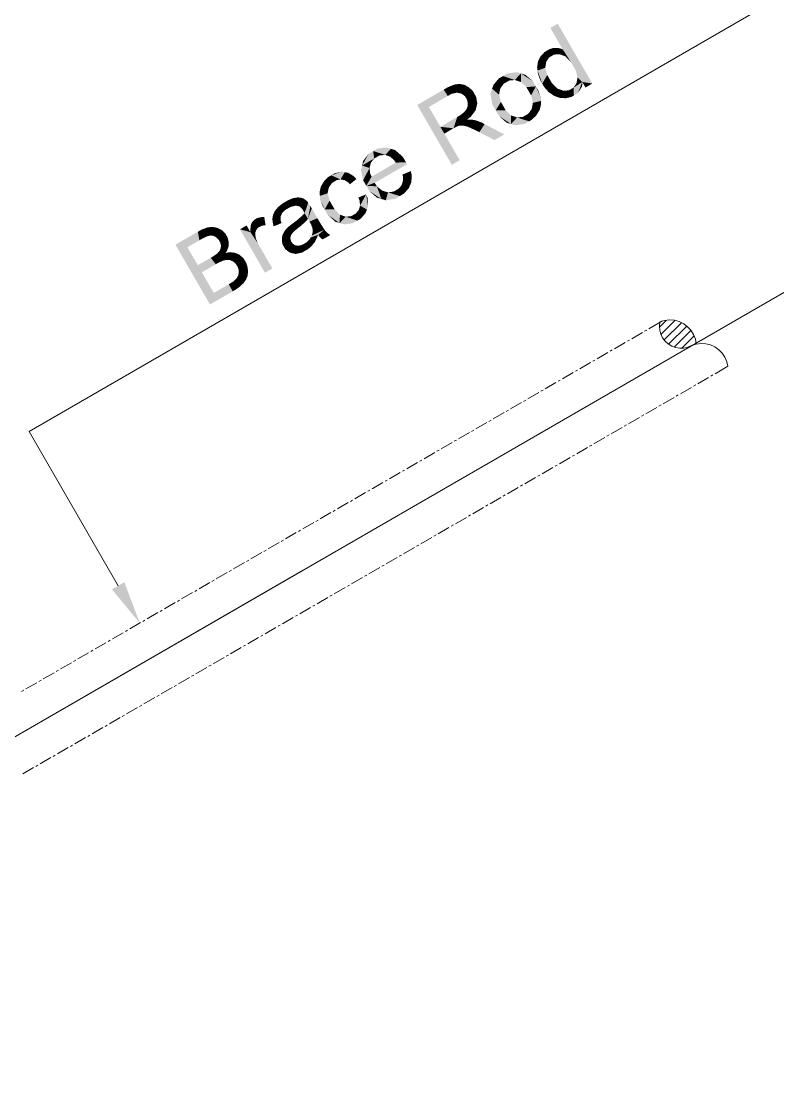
# Model space of a CAD drawing. Header units: millimetres. Extents: x 2 to 579, y 1 to 405.
# Drawn here: x 226.08 to 235.54, y 106.93 to 120.13 of the extents above; entities that cross this region are included whole.
import ezdxf

# ---------------------------------------------------------------- set-up
doc = ezdxf.new("R2010")
doc.units = ezdxf.units.MM
doc.linetypes.add('XKITLINE00', pattern=[0])
doc.layers.add('LinkedObject', color=7, linetype='Continuous', lineweight=0)

# ---------------------------------------------------------------- blocks, each defined once
blk = doc.blocks.new('*A4')
at = {"layer": 'LinkedObject'}
for color, points in [(7, [(232.786, 120.095), (232.849, 119.773), (232.694, 120.042)]), (7, [(232.786, 120.095), (232.95, 119.617), (232.849, 119.773)]), (7, [(232.95, 119.617), (232.786, 120.095), (233.218, 119.347)]), (7, [(232.623, 119.742), (232.679, 119.673), (232.573, 119.69)]), (7, [(232.657, 119.762), (232.679, 119.673), (232.623, 119.742)]), (7, [(232.681, 119.776), (232.741, 119.709), (232.657, 119.762)]), (7, [(232.657, 119.762), (232.741, 119.709), (232.71, 119.691)]), (7, [(232.679, 119.673), (232.657, 119.762), (232.71, 119.691)]), (7, [(232.73, 119.791), (232.741, 119.709), (232.681, 119.776)]), (7, [(232.756, 119.791), (232.741, 119.709), (232.73, 119.791)]), (7, [(232.756, 119.791), (232.809, 119.713), (232.741, 119.709)]), (7, [(232.781, 119.792), (232.809, 119.713), (232.756, 119.791)]), (7, [(232.827, 119.783), (232.809, 119.713), (232.781, 119.792)]), (7, [(232.849, 119.773), (232.809, 119.713), (232.827, 119.783)]), (7, [(232.809, 119.713), (232.849, 119.773), (232.845, 119.7)]), (7, [(232.845, 119.7), (232.849, 119.773), (232.882, 119.686)]), (7, [(232.849, 119.773), (232.95, 119.617), (232.882, 119.686)]), (7, [(232.539, 119.624), (232.636, 119.581), (232.528, 119.55)]), (7, [(232.642, 119.618), (232.539, 119.624), (232.556, 119.657)]), (7, [(232.636, 119.581), (232.539, 119.624), (232.642, 119.618)]), (7, [(232.573, 119.69), (232.679, 119.673), (232.556, 119.657)]), (7, [(232.556, 119.657), (232.679, 119.673), (232.642, 119.618)]), (7, [(232.95, 119.617), (233.218, 119.347), (232.982, 119.561)]), (7, [(232.269, 119.489), (232.101, 119.44), (232.156, 119.473)]), (7, [(232.325, 119.473), (232.101, 119.44), (232.269, 119.489)]), (7, [(232.25, 119.391), (232.101, 119.44), (232.325, 119.473)]), (7, [(232.25, 119.391), (232.325, 119.473), (232.288, 119.378)]), (7, [(232.325, 119.473), (232.326, 119.365), (232.288, 119.378)]), (7, [(232.476, 119.376), (232.325, 119.473), (232.382, 119.456)]), (7, [(232.513, 119.311), (232.325, 119.473), (232.476, 119.376)]), (7, [(232.393, 119.302), (232.325, 119.473), (232.513, 119.311)]), (7, [(232.326, 119.365), (232.325, 119.473), (232.393, 119.302)]), (7, [(232.528, 119.55), (232.636, 119.581), (232.534, 119.509)]), (7, [(232.534, 119.509), (232.636, 119.581), (232.63, 119.545)]), (7, [(232.63, 119.545), (232.592, 119.346), (232.534, 119.509)]), (7, [(232.534, 119.509), (232.592, 119.346), (232.539, 119.468)]), (7, [(232.655, 119.454), (232.592, 119.346), (232.63, 119.545)]), (7, [(232.982, 119.561), (233.218, 119.347), (233.011, 119.511)]), (7, [(233.011, 119.511), (233.218, 119.347), (233.034, 119.424)]), (7, [(231.523, 119.338), (231.36, 119.271), (231.491, 119.333)]), (7, [(231.523, 119.233), (231.36, 119.271), (231.523, 119.338)]), (7, [(231.555, 119.343), (231.553, 119.227), (231.523, 119.338)]), (7, [(231.523, 119.338), (231.553, 119.227), (231.523, 119.233)]), (7, [(231.553, 119.227), (231.555, 119.343), (231.582, 119.221)]), (7, [(231.647, 119.315), (231.555, 119.343), (231.617, 119.331)]), (7, [(231.582, 119.221), (231.555, 119.343), (231.647, 119.315)]), (7, [(232.101, 119.44), (231.965, 119.282), (232.05, 119.411)]), (7, [(232.11, 119.344), (231.965, 119.282), (232.101, 119.44)]), (7, [(232.05, 119.411), (231.965, 119.282), (231.983, 119.332)]), (7, [(232.068, 119.285), (231.965, 119.282), (232.11, 119.344)]), (7, [(232.101, 119.44), (232.179, 119.384), (232.145, 119.364)]), (7, [(232.179, 119.384), (232.101, 119.44), (232.25, 119.391)]), (7, [(232.11, 119.344), (232.101, 119.44), (232.145, 119.364)]), (7, [(232.539, 119.468), (232.592, 119.346), (232.568, 119.386)]), (7, [(232.592, 119.346), (232.655, 119.454), (232.686, 119.4)]), (7, [(232.716, 119.348), (232.592, 119.346), (232.686, 119.4)]), (7, [(232.592, 119.346), (232.716, 119.348), (232.616, 119.304)]), (7, [(232.616, 119.304), (232.716, 119.348), (232.673, 119.239)]), (7, [(232.673, 119.239), (232.716, 119.348), (232.707, 119.216)]), (7, [(232.707, 119.216), (232.716, 119.348), (232.783, 119.283)]), (7, [(232.983, 119.296), (233.093, 119.366), (232.988, 119.198)]), (7, [(233.02, 119.35), (233.093, 119.366), (232.983, 119.296)]), (7, [(232.988, 119.198), (233.093, 119.366), (233.038, 119.227)]), (7, [(233.093, 119.366), (233.02, 119.35), (233.027, 119.387)]), (7, [(233.034, 119.424), (233.093, 119.366), (233.027, 119.387)]), (7, [(233.034, 119.424), (233.218, 119.347), (233.093, 119.366)]), (7, [(233.038, 119.227), (233.093, 119.366), (233.091, 119.311)]), (7, [(233.093, 119.366), (233.218, 119.347), (233.133, 119.297)]), (7, [(231.411, 119.191), (231.029, 119.079), (231.36, 119.271)]), (7, [(231.491, 119.333), (231.36, 119.271), (231.409, 119.299)]), (7, [(231.36, 119.271), (231.453, 119.215), (231.411, 119.191)]), (7, [(231.453, 119.215), (231.36, 119.271), (231.523, 119.233)]), (7, [(231.647, 119.315), (231.626, 119.188), (231.582, 119.221)]), (7, [(231.677, 119.298), (231.626, 119.188), (231.647, 119.315)]), (7, [(231.726, 119.251), (231.626, 119.188), (231.677, 119.298)]), (7, [(231.743, 119.22), (231.626, 119.188), (231.726, 119.251)]), (7, [(231.626, 119.188), (231.743, 119.22), (231.642, 119.162)]), (7, [(231.743, 119.22), (231.652, 119.144), (231.642, 119.162)]), (7, [(231.652, 119.144), (231.743, 119.22), (231.661, 119.104)]), (7, [(231.661, 119.104), (231.743, 119.22), (231.77, 119.056)]), (7, [(231.78, 119.098), (231.743, 119.22), (231.766, 119.18)]), (7, [(231.77, 119.056), (231.743, 119.22), (231.78, 119.098)]), (7, [(231.965, 119.282), (232.01, 119.01), (231.944, 119.221)]), (7, [(231.944, 119.221), (232.01, 119.01), (231.967, 119.086)]), (7, [(231.965, 119.282), (232.068, 119.285), (232.06, 119.247)]), (7, [(232.052, 119.208), (232.01, 119.01), (231.965, 119.282)]), (7, [(232.052, 119.208), (231.965, 119.282), (232.06, 119.247)]), (7, [(232.075, 119.117), (232.01, 119.01), (232.052, 119.208)]), (7, [(232.393, 119.302), (232.513, 119.311), (232.422, 119.252)]), (7, [(232.513, 119.311), (232.452, 119.199), (232.422, 119.252)]), (7, [(232.452, 119.199), (232.513, 119.311), (232.475, 119.106)]), (7, [(232.475, 119.106), (232.513, 119.311), (232.577, 119.129)]), (7, [(232.575, 119.168), (232.513, 119.311), (232.543, 119.259)]), (7, [(232.577, 119.129), (232.513, 119.311), (232.575, 119.168)]), (7, [(232.783, 119.283), (232.811, 119.167), (232.707, 119.216)]), (7, [(232.707, 119.216), (232.811, 119.167), (232.74, 119.193)]), (7, [(232.82, 119.27), (232.811, 119.167), (232.783, 119.283)]), (7, [(232.811, 119.167), (232.82, 119.27), (232.849, 119.165)]), (7, [(232.849, 119.165), (232.82, 119.27), (232.857, 119.257)]), (7, [(232.857, 119.257), (232.988, 119.198), (232.849, 119.165)]), (7, [(232.923, 119.261), (232.988, 119.198), (232.857, 119.257)]), (7, [(232.988, 119.198), (232.923, 119.261), (232.953, 119.278)]), (7, [(232.983, 119.296), (232.988, 119.198), (232.953, 119.278)]), (7, [(231.175, 119.054), (231.029, 119.079), (231.411, 119.191)]), (7, [(231.318, 118.806), (231.461, 118.331), (231.029, 119.079)]), (7, [(231.029, 119.079), (231.175, 119.054), (231.318, 118.806)]), (7, [(231.66, 119.083), (231.77, 119.056), (231.659, 119.062)]), (7, [(231.661, 119.104), (231.77, 119.056), (231.66, 119.083)]), (7, [(232.01, 119.01), (232.075, 119.117), (232.105, 119.065)]), (7, [(232.577, 119.129), (232.468, 119.067), (232.475, 119.106)]), (7, [(232.578, 119.09), (232.468, 119.067), (232.577, 119.129)]), (7, [(232.56, 119.017), (232.468, 119.067), (232.578, 119.09)]), (7, [(232.849, 119.165), (232.988, 119.198), (232.886, 119.163)]), (7, [(232.886, 119.163), (232.988, 119.198), (232.956, 119.179)]), (7, [(231.581, 118.822), (231.53, 118.929), (231.564, 118.949)]), (7, [(231.613, 118.986), (231.651, 118.895), (231.564, 118.949)]), (7, [(231.581, 118.822), (231.564, 118.949), (231.596, 118.821)]), (7, [(231.564, 118.949), (231.651, 118.895), (231.596, 118.821)]), (7, [(231.628, 119.004), (231.77, 119.056), (231.613, 118.986)]), (7, [(231.76, 119.014), (231.613, 118.986), (231.77, 119.056)]), (7, [(231.7, 118.933), (231.613, 118.986), (231.76, 119.014)]), (7, [(231.651, 118.895), (231.613, 118.986), (231.7, 118.933)]), (7, [(231.643, 119.023), (231.77, 119.056), (231.628, 119.004)]), (7, [(231.77, 119.056), (231.643, 119.023), (231.659, 119.062)]), (7, [(232.135, 119.013), (232.01, 119.01), (232.105, 119.065)]), (7, [(232.135, 119.013), (232.202, 118.841), (232.01, 119.01)]), (7, [(232.01, 119.01), (232.202, 118.841), (232.05, 118.942)]), (7, [(232.202, 118.948), (232.202, 118.841), (232.135, 119.013)]), (7, [(232.202, 118.841), (232.202, 118.948), (232.24, 118.935)]), (7, [(232.428, 118.874), (232.35, 118.93), (232.384, 118.95)]), (7, [(232.418, 118.969), (232.428, 118.874), (232.384, 118.95)]), (7, [(232.539, 118.983), (232.418, 118.969), (232.46, 119.028)]), (7, [(232.519, 118.949), (232.418, 118.969), (232.539, 118.983)]), (7, [(232.463, 118.895), (232.418, 118.969), (232.519, 118.949)]), (7, [(232.428, 118.874), (232.418, 118.969), (232.463, 118.895)]), (7, [(232.468, 119.067), (232.56, 119.017), (232.46, 119.028)]), (7, [(232.46, 119.028), (232.56, 119.017), (232.539, 118.983)]), (7, [(231.482, 118.787), (231.318, 118.806), (231.53, 118.929)]), (7, [(231.482, 118.787), (231.53, 118.929), (231.501, 118.798)]), (7, [(231.501, 118.798), (231.53, 118.929), (231.53, 118.812)]), (7, [(231.53, 118.812), (231.53, 118.929), (231.539, 118.815)]), (7, [(231.539, 118.815), (231.53, 118.929), (231.552, 118.819)]), (7, [(231.552, 118.819), (231.53, 118.929), (231.581, 118.822)]), (7, [(231.596, 118.821), (231.651, 118.895), (231.611, 118.82)]), (7, [(231.651, 118.895), (231.651, 118.81), (231.611, 118.82)]), (7, [(231.676, 118.897), (231.651, 118.81), (231.651, 118.895)]), (7, [(231.651, 118.81), (231.676, 118.897), (231.675, 118.8)]), (7, [(231.675, 118.8), (231.676, 118.897), (231.699, 118.79)]), (7, [(231.732, 118.892), (231.676, 118.897), (231.716, 118.895)]), (7, [(231.699, 118.79), (231.676, 118.897), (231.732, 118.892)]), (7, [(231.732, 118.892), (231.765, 118.759), (231.699, 118.79)]), (7, [(231.765, 118.885), (231.765, 118.759), (231.732, 118.892)]), (7, [(231.835, 118.859), (231.765, 118.759), (231.765, 118.885)]), (7, [(231.765, 118.759), (231.835, 118.859), (231.806, 118.738)]), (7, [(231.806, 118.738), (231.835, 118.859), (231.871, 118.84)]), (7, [(231.806, 118.738), (231.871, 118.84), (231.995, 118.64)]), (7, [(231.995, 118.64), (231.871, 118.84), (232.118, 118.711)]), (7, [(232.05, 118.942), (232.202, 118.841), (232.146, 118.857)]), (7, [(232.278, 118.923), (232.202, 118.841), (232.24, 118.935)]), (7, [(232.278, 118.923), (232.428, 118.874), (232.202, 118.841)]), (7, [(232.202, 118.841), (232.428, 118.874), (232.258, 118.825)]), (7, [(232.258, 118.825), (232.428, 118.874), (232.371, 118.841)]), (7, [(232.35, 118.93), (232.428, 118.874), (232.278, 118.923)]), (7, [(231.318, 118.806), (231.368, 118.72), (231.461, 118.331)]), (7, [(231.368, 118.72), (231.318, 118.806), (231.482, 118.787)]), (7, [(231.461, 118.331), (231.368, 118.72), (231.56, 118.388)]), (7, [(230.643, 118.548), (230.478, 118.503), (230.533, 118.534)]), (7, [(230.699, 118.531), (230.478, 118.503), (230.643, 118.548)]), (7, [(230.478, 118.503), (230.34, 118.322), (230.422, 118.47)]), (7, [(230.491, 118.409), (230.34, 118.322), (230.478, 118.503)]), (7, [(230.422, 118.47), (230.34, 118.322), (230.353, 118.38)]), (7, [(230.63, 118.454), (230.478, 118.503), (230.699, 118.531)]), (7, [(230.478, 118.503), (230.558, 118.448), (230.523, 118.428)]), (7, [(230.558, 118.448), (230.478, 118.503), (230.63, 118.454)]), (7, [(230.491, 118.409), (230.478, 118.503), (230.523, 118.428)]), (7, [(230.63, 118.454), (230.699, 118.531), (230.667, 118.44)]), (7, [(230.699, 118.531), (230.691, 118.431), (230.667, 118.44)]), (7, [(230.691, 118.431), (230.699, 118.531), (230.738, 118.39)]), (7, [(230.849, 118.43), (230.699, 118.531), (230.754, 118.514)]), (7, [(230.738, 118.39), (230.699, 118.531), (230.849, 118.43)]), (7, [(230.738, 118.39), (230.849, 118.43), (230.761, 118.358)]), (7, [(230.888, 118.363), (230.761, 118.358), (230.849, 118.43)]), (7, [(230.34, 118.322), (230.352, 118.137), (230.326, 118.264)]), (7, [(230.45, 118.357), (230.34, 118.322), (230.491, 118.409)]), (7, [(230.441, 118.324), (230.34, 118.322), (230.45, 118.357)]), (7, [(230.34, 118.322), (230.441, 118.324), (230.432, 118.29)]), (7, [(230.432, 118.29), (230.352, 118.137), (230.34, 118.322)]), (7, [(230.441, 118.22), (230.352, 118.137), (230.432, 118.29)]), (7, [(230.89, 118.359), (230.392, 118.069), (230.888, 118.363)]), (7, [(230.459, 118.183), (230.888, 118.363), (230.392, 118.069)]), (7, [(230.897, 118.346), (230.392, 118.069), (230.89, 118.359)]), (7, [(230.901, 118.338), (230.392, 118.069), (230.897, 118.346)]), (7, [(230.497, 118.105), (230.392, 118.069), (230.901, 118.338)]), (7, [(230.761, 118.358), (230.888, 118.363), (230.459, 118.183)]), (7, [(229.918, 118.179), (229.966, 118.106), (229.863, 118.125)]), (7, [(229.953, 118.199), (229.966, 118.106), (229.918, 118.179)]), (7, [(230.082, 118.244), (229.953, 118.199), (229.997, 118.225)]), (7, [(230.123, 118.238), (229.953, 118.199), (230.082, 118.244)]), (7, [(230.07, 118.148), (229.953, 118.199), (230.123, 118.238)]), (7, [(229.953, 118.199), (230.023, 118.139), (230, 118.126)]), (7, [(230.023, 118.139), (229.953, 118.199), (230.07, 118.148)]), (7, [(229.966, 118.106), (229.953, 118.199), (230, 118.126)]), (7, [(230.07, 118.148), (230.123, 118.238), (230.094, 118.143)]), (7, [(230.123, 118.238), (230.119, 118.139), (230.094, 118.143)]), (7, [(230.119, 118.139), (230.123, 118.238), (230.165, 118.111)]), (7, [(230.237, 118.188), (230.123, 118.238), (230.164, 118.231)]), (7, [(230.268, 118.152), (230.123, 118.238), (230.237, 118.188)]), (7, [(230.165, 118.111), (230.123, 118.238), (230.268, 118.152)]), (7, [(230.165, 118.111), (230.268, 118.152), (230.187, 118.087)]), (7, [(230.352, 118.137), (230.441, 118.22), (230.459, 118.183)]), (7, [(230.459, 118.183), (230.392, 118.069), (230.352, 118.137)]), (7, [(230.948, 118.252), (230.852, 118.174), (230.846, 118.209)]), (7, [(230.848, 118.115), (230.948, 118.252), (230.956, 118.115)]), (7, [(230.852, 118.174), (230.948, 118.252), (230.848, 118.115)]), (7, [(230.956, 118.115), (230.948, 118.252), (230.96, 118.204)]), (7, [(229.823, 118.058), (229.916, 118.011), (229.807, 117.983)]), (7, [(229.924, 118.048), (229.823, 118.058), (229.843, 118.092)]), (7, [(229.916, 118.011), (229.823, 118.058), (229.924, 118.048)]), (7, [(229.863, 118.125), (229.966, 118.106), (229.843, 118.092)]), (7, [(229.843, 118.092), (229.966, 118.106), (229.924, 118.048)]), (7, [(230.525, 118.061), (230.392, 118.069), (230.497, 118.105)]), (7, [(230.392, 118.069), (230.58, 117.904), (230.43, 118.003)]), (7, [(230.525, 118.061), (230.58, 117.904), (230.392, 118.069)]), (7, [(230.59, 118.008), (230.58, 117.904), (230.525, 118.061)]), (7, [(230.792, 118.03), (230.811, 117.94), (230.767, 118.015)]), (7, [(230.792, 118.03), (230.939, 118.075), (230.811, 117.94)]), (7, [(230.828, 118.068), (230.939, 118.075), (230.792, 118.03)]), (7, [(230.811, 117.94), (230.939, 118.075), (230.858, 117.967)]), (7, [(230.838, 118.091), (230.956, 118.115), (230.828, 118.068)]), (7, [(230.939, 118.075), (230.828, 118.068), (230.956, 118.115)]), (7, [(230.848, 118.115), (230.956, 118.115), (230.838, 118.091)]), (7, [(230.858, 117.967), (230.939, 118.075), (230.922, 118.034)]), (7, [(229.505, 117.918), (229.382, 117.869), (229.478, 117.914)]), (7, [(229.509, 117.82), (229.382, 117.869), (229.505, 117.918)]), (7, [(229.478, 117.914), (229.382, 117.869), (229.417, 117.889)]), (7, [(229.575, 117.92), (229.505, 117.918), (229.531, 117.923)]), (7, [(229.592, 117.914), (229.505, 117.918), (229.575, 117.92)]), (7, [(229.509, 117.82), (229.505, 117.918), (229.535, 117.815)]), (7, [(229.535, 117.815), (229.505, 117.918), (229.555, 117.811)]), (7, [(229.505, 117.918), (229.591, 117.779), (229.555, 117.811)]), (7, [(229.592, 117.914), (229.591, 117.779), (229.505, 117.918)]), (7, [(229.609, 117.907), (229.591, 117.779), (229.592, 117.914)]), (7, [(229.642, 117.884), (229.591, 117.779), (229.609, 117.907)]), (7, [(229.807, 117.983), (229.916, 118.011), (229.812, 117.942)]), (7, [(229.812, 117.942), (229.916, 118.011), (229.909, 117.974)]), (7, [(229.909, 117.974), (229.871, 117.772), (229.812, 117.942)]), (7, [(229.812, 117.942), (229.871, 117.772), (229.816, 117.901)]), (7, [(229.816, 117.901), (229.871, 117.772), (229.846, 117.815)]), (7, [(229.933, 117.882), (229.871, 117.772), (229.909, 117.974)]), (7, [(230.39, 117.962), (230.308, 117.884), (230.293, 117.921)]), (7, [(230.308, 117.884), (230.39, 117.962), (230.314, 117.82)]), (7, [(230.314, 117.82), (230.39, 117.962), (230.399, 117.772)]), (7, [(230.414, 117.816), (230.39, 117.962), (230.41, 117.911)]), (7, [(230.399, 117.772), (230.39, 117.962), (230.414, 117.816)]), (7, [(230.43, 118.003), (230.58, 117.904), (230.524, 117.92)]), (7, [(230.58, 117.904), (230.59, 118.008), (230.636, 117.887)]), (7, [(230.627, 117.997), (230.636, 117.887), (230.59, 118.008)]), (7, [(230.663, 117.986), (230.636, 117.887), (230.627, 117.997)]), (7, [(230.663, 117.986), (230.811, 117.94), (230.636, 117.887)]), (7, [(230.636, 117.887), (230.811, 117.94), (230.751, 117.905)]), (7, [(230.733, 117.995), (230.811, 117.94), (230.663, 117.986)]), (7, [(230.767, 118.015), (230.811, 117.94), (230.733, 117.995)]), (7, [(229.249, 117.754), (229.339, 117.728), (229.225, 117.704)]), (7, [(229.27, 117.779), (229.339, 117.728), (229.249, 117.754)]), (7, [(229.347, 117.849), (229.27, 117.779), (229.291, 117.804)]), (7, [(229.381, 117.767), (229.27, 117.779), (229.347, 117.849)]), (7, [(229.339, 117.728), (229.27, 117.779), (229.381, 117.767)]), (7, [(229.382, 117.869), (229.448, 117.805), (229.347, 117.849)]), (7, [(229.381, 117.767), (229.347, 117.849), (229.413, 117.785)]), (7, [(229.413, 117.785), (229.347, 117.849), (229.448, 117.805)]), (7, [(229.448, 117.805), (229.382, 117.869), (229.509, 117.82)]), (7, [(229.657, 117.868), (229.591, 117.779), (229.642, 117.884)]), (7, [(229.591, 117.779), (229.657, 117.868), (229.666, 117.858)]), (7, [(229.591, 117.779), (229.666, 117.858), (229.607, 117.751)]), (7, [(229.607, 117.751), (229.666, 117.858), (229.608, 117.748)]), (7, [(229.608, 117.748), (229.666, 117.858), (229.615, 117.736)]), (7, [(229.615, 117.736), (229.666, 117.858), (229.62, 117.726)]), (7, [(229.62, 117.726), (229.666, 117.858), (229.662, 117.655)]), (7, [(229.693, 117.816), (229.662, 117.655), (229.666, 117.858)]), (7, [(229.71, 117.786), (229.662, 117.655), (229.693, 117.816)]), (7, [(229.71, 117.786), (229.681, 117.621), (229.662, 117.655)]), (7, [(229.781, 117.663), (229.681, 117.621), (229.71, 117.786)]), (7, [(229.871, 117.772), (229.933, 117.882), (229.964, 117.829)]), (7, [(229.996, 117.774), (229.871, 117.772), (229.964, 117.829)]), (7, [(229.996, 117.774), (230.059, 117.602), (229.871, 117.772)]), (7, [(229.871, 117.772), (230.059, 117.602), (229.911, 117.704)]), (7, [(230.062, 117.707), (230.059, 117.602), (229.996, 117.774)]), (7, [(230.262, 117.723), (230.399, 117.772), (230.28, 117.633)]), (7, [(230.297, 117.766), (230.399, 117.772), (230.262, 117.723)]), (7, [(230.28, 117.633), (230.399, 117.772), (230.324, 117.658)]), (7, [(230.399, 117.772), (230.297, 117.766), (230.306, 117.793)]), (7, [(230.314, 117.82), (230.399, 117.772), (230.306, 117.793)]), (7, [(230.324, 117.658), (230.399, 117.772), (230.384, 117.728)]), (7, [(228.989, 117.642), (229.055, 117.553), (228.965, 117.616)]), (7, [(229.005, 117.651), (229.055, 117.553), (228.989, 117.642)]), (7, [(229.084, 117.677), (229.005, 117.651), (229.028, 117.665)]), (7, [(229.116, 117.676), (229.005, 117.651), (229.084, 117.677)]), (7, [(229.111, 117.573), (229.005, 117.651), (229.116, 117.676)]), (7, [(229.005, 117.651), (229.072, 117.563), (229.055, 117.553)]), (7, [(229.072, 117.563), (229.005, 117.651), (229.111, 117.573)]), (7, [(229.111, 117.573), (229.116, 117.676), (229.133, 117.573)]), (7, [(229.221, 117.678), (229.234, 117.561), (229.217, 117.652)]), (7, [(229.217, 117.652), (229.234, 117.561), (229.224, 117.594)]), (7, [(229.331, 117.707), (229.221, 117.678), (229.339, 117.728)]), (7, [(229.225, 117.704), (229.339, 117.728), (229.221, 117.678)]), (7, [(229.322, 117.687), (229.221, 117.678), (229.331, 117.707)]), (7, [(229.322, 117.687), (229.234, 117.561), (229.221, 117.678)]), (7, [(229.322, 117.634), (229.234, 117.561), (229.322, 117.687)]), (7, [(229.234, 117.561), (229.322, 117.634), (229.331, 117.601)]), (7, [(229.527, 117.639), (229.578, 117.57), (229.475, 117.6)]), (7, [(229.599, 117.702), (229.662, 117.655), (229.527, 117.639)]), (7, [(229.527, 117.639), (229.662, 117.655), (229.578, 117.57)]), (7, [(229.578, 117.57), (229.662, 117.655), (229.643, 117.63)]), (7, [(229.62, 117.726), (229.662, 117.655), (229.599, 117.702)]), (7, [(229.781, 117.663), (229.699, 117.591), (229.681, 117.621)]), (7, [(229.699, 117.591), (229.781, 117.663), (229.718, 117.54)]), (7, [(229.718, 117.54), (229.781, 117.663), (229.818, 117.599)]), (7, [(229.911, 117.704), (230.059, 117.602), (230.005, 117.619)]), (7, [(230.059, 117.602), (230.062, 117.707), (230.098, 117.694)]), (7, [(230.133, 117.681), (230.059, 117.602), (230.098, 117.694)]), (7, [(230.133, 117.681), (230.28, 117.633), (230.059, 117.602)]), (7, [(230.059, 117.602), (230.28, 117.633), (230.114, 117.585)]), (7, [(230.114, 117.585), (230.28, 117.633), (230.224, 117.601)]), (7, [(230.201, 117.688), (230.28, 117.633), (230.133, 117.681)]), (7, [(230.28, 117.633), (230.201, 117.688), (230.235, 117.707)]), (7, [(230.262, 117.723), (230.28, 117.633), (230.235, 117.707)]), (7, [(228.305, 117.387), (228.005, 117.332), (228.286, 117.494)]), (7, [(228.329, 117.519), (228.405, 117.438), (228.286, 117.494)]), (7, [(228.286, 117.494), (228.405, 117.438), (228.345, 117.41)]), (7, [(228.305, 117.387), (228.286, 117.494), (228.345, 117.41)]), (7, [(228.404, 117.547), (228.405, 117.438), (228.329, 117.519)]), (7, [(228.444, 117.447), (228.404, 117.547), (228.436, 117.551)]), (7, [(228.405, 117.438), (228.404, 117.547), (228.425, 117.443)]), (7, [(228.425, 117.443), (228.404, 117.547), (228.444, 117.447)]), (7, [(228.469, 117.554), (228.481, 117.442), (228.436, 117.551)]), (7, [(228.436, 117.551), (228.481, 117.442), (228.444, 117.447)]), (7, [(228.53, 117.543), (228.481, 117.442), (228.469, 117.554)]), (7, [(228.558, 117.528), (228.481, 117.442), (228.53, 117.543)]), (7, [(228.481, 117.442), (228.558, 117.528), (228.498, 117.433)]), (7, [(228.558, 117.528), (228.515, 117.424), (228.498, 117.433)]), (7, [(228.515, 117.424), (228.558, 117.528), (228.543, 117.397)]), (7, [(228.543, 117.397), (228.558, 117.528), (228.644, 117.446)]), (7, [(228.63, 117.472), (228.558, 117.528), (228.586, 117.513)]), (7, [(228.644, 117.446), (228.558, 117.528), (228.63, 117.472)]), (7, [(228.943, 117.489), (228.812, 117.524), (228.895, 117.572)]), (7, [(228.812, 117.524), (228.943, 117.489), (229.125, 116.981)]), (7, [(228.949, 117.582), (228.943, 117.489), (228.942, 117.527)]), (7, [(228.957, 117.599), (228.943, 117.489), (228.949, 117.582)]), (7, [(229.04, 117.545), (228.943, 117.489), (228.957, 117.599)]), (7, [(229.018, 117.52), (228.943, 117.489), (229.04, 117.545)]), (7, [(229.012, 117.504), (228.943, 117.489), (229.018, 117.52)]), (7, [(229.005, 117.488), (228.943, 117.489), (229.012, 117.504)]), (7, [(228.965, 117.616), (229.055, 117.553), (228.957, 117.599)]), (7, [(228.957, 117.599), (229.055, 117.553), (229.04, 117.545)]), (7, [(229.386, 117.524), (229.454, 117.457), (229.362, 117.49)]), (7, [(229.401, 117.539), (229.454, 117.457), (229.386, 117.524)]), (7, [(229.413, 117.551), (229.472, 117.481), (229.401, 117.539)]), (7, [(229.454, 117.457), (229.401, 117.539), (229.463, 117.469)]), (7, [(229.463, 117.469), (229.401, 117.539), (229.472, 117.481)]), (7, [(229.45, 117.581), (229.506, 117.513), (229.413, 117.551)]), (7, [(229.413, 117.551), (229.506, 117.513), (229.472, 117.481)]), (7, [(229.475, 117.6), (229.532, 117.534), (229.45, 117.581)]), (7, [(229.45, 117.581), (229.532, 117.534), (229.506, 117.513)]), (7, [(229.475, 117.6), (229.578, 117.57), (229.532, 117.534)]), (7, [(229.868, 117.52), (229.789, 117.454), (229.696, 117.422)]), (7, [(229.71, 117.445), (229.868, 117.52), (229.696, 117.422)]), (7, [(229.71, 117.445), (229.818, 117.599), (229.868, 117.52)]), (7, [(229.722, 117.495), (229.818, 117.599), (229.71, 117.445)]), (7, [(229.818, 117.599), (229.72, 117.52), (229.718, 117.54)]), (7, [(229.72, 117.52), (229.818, 117.599), (229.722, 117.495)]), (7, [(229.789, 117.454), (229.868, 117.52), (229.802, 117.436)]), (7, [(229.802, 117.436), (229.868, 117.52), (229.881, 117.505)]), (7, [(229.881, 117.505), (229.83, 117.408), (229.802, 117.436)]), (7, [(229.893, 117.49), (229.83, 117.408), (229.881, 117.505)]), (7, [(228.155, 117.3), (228.005, 117.332), (228.305, 117.387)]), (7, [(228.644, 117.446), (228.554, 117.378), (228.543, 117.397)]), (7, [(228.554, 117.378), (228.644, 117.446), (228.565, 117.359)]), (7, [(228.565, 117.359), (228.644, 117.446), (228.575, 117.32)]), (7, [(228.575, 117.32), (228.644, 117.446), (228.671, 117.341)]), (7, [(228.671, 117.369), (228.644, 117.446), (228.658, 117.422)]), (7, [(228.671, 117.341), (228.644, 117.446), (228.671, 117.369)]), (7, [(229.037, 117.347), (229.217, 117.035), (228.943, 117.489)]), (7, [(229.037, 117.347), (228.943, 117.489), (229.013, 117.405)]), (7, [(229.013, 117.405), (228.943, 117.489), (229.007, 117.434)]), (7, [(229.007, 117.434), (228.943, 117.489), (229.003, 117.453)]), (7, [(229.003, 117.453), (228.943, 117.489), (229.005, 117.488)]), (7, [(229.125, 116.981), (228.943, 117.489), (229.217, 117.035)]), (7, [(229.344, 117.453), (229.444, 117.418), (229.336, 117.413)]), (7, [(229.336, 117.391), (229.444, 117.418), (229.443, 117.405)]), (7, [(229.336, 117.413), (229.444, 117.418), (229.336, 117.391)]), (7, [(229.443, 117.405), (229.36, 117.308), (229.336, 117.391)]), (7, [(229.336, 117.391), (229.36, 117.308), (229.336, 117.369)]), (7, [(229.336, 117.369), (229.36, 117.308), (229.348, 117.328)]), (7, [(229.445, 117.432), (229.344, 117.453), (229.353, 117.471)]), (7, [(229.444, 117.418), (229.344, 117.453), (229.445, 117.432)]), (7, [(229.362, 117.49), (229.454, 117.457), (229.353, 117.471)]), (7, [(229.353, 117.471), (229.454, 117.457), (229.445, 117.432)]), (7, [(229.45, 117.379), (229.36, 117.308), (229.443, 117.405)]), (7, [(229.36, 117.308), (229.45, 117.379), (229.456, 117.367)]), (7, [(229.467, 117.349), (229.36, 117.308), (229.456, 117.367)]), (7, [(229.641, 117.359), (229.662, 117.275), (229.615, 117.344)]), (7, [(229.725, 117.336), (229.641, 117.359), (229.682, 117.398)]), (7, [(229.707, 117.313), (229.641, 117.359), (229.725, 117.336)]), (7, [(229.662, 117.275), (229.641, 117.359), (229.707, 117.313)]), (7, [(229.789, 117.454), (229.682, 117.398), (229.696, 117.422)]), (7, [(229.775, 117.417), (229.682, 117.398), (229.789, 117.454)]), (7, [(229.744, 117.358), (229.682, 117.398), (229.775, 117.417)]), (7, [(229.725, 117.336), (229.682, 117.398), (229.744, 117.358)]), (7, [(229.893, 117.49), (229.846, 117.398), (229.83, 117.408)]), (7, [(229.924, 117.464), (229.846, 117.398), (229.893, 117.49)]), (7, [(229.846, 117.398), (229.924, 117.464), (229.942, 117.453)]), (7, [(228.005, 117.332), (228.336, 116.986), (228.437, 116.584)]), (7, [(228.285, 117.075), (228.336, 116.986), (228.005, 117.332)]), (7, [(228.005, 117.332), (228.155, 117.3), (228.285, 117.075)]), (7, [(228.48, 117.187), (228.632, 117.227), (228.545, 117.107)]), (7, [(228.525, 117.219), (228.632, 117.227), (228.48, 117.187)]), (7, [(228.537, 117.232), (228.65, 117.255), (228.525, 117.219)]), (7, [(228.632, 117.227), (228.525, 117.219), (228.65, 117.255)]), (7, [(228.553, 117.248), (228.65, 117.255), (228.537, 117.232)]), (7, [(228.545, 117.107), (228.632, 117.227), (228.604, 117.133)]), (7, [(228.57, 117.283), (228.65, 117.255), (228.553, 117.248)]), (7, [(228.671, 117.341), (228.57, 117.283), (228.575, 117.32)]), (7, [(228.67, 117.312), (228.57, 117.283), (228.671, 117.341)]), (7, [(228.65, 117.255), (228.57, 117.283), (228.67, 117.312)]), (7, [(228.632, 117.227), (228.649, 117.142), (228.604, 117.133)]), (7, [(228.743, 117.233), (228.632, 117.227), (228.671, 117.237)]), (7, [(228.692, 117.138), (228.632, 117.227), (228.743, 117.233)]), (7, [(228.649, 117.142), (228.632, 117.227), (228.692, 117.138)]), (7, [(228.692, 117.138), (228.743, 117.233), (228.711, 117.128)]), (7, [(228.711, 117.128), (228.743, 117.233), (228.731, 117.119)]), (7, [(228.731, 117.119), (228.743, 117.233), (228.775, 117.219)]), (7, [(229.36, 117.308), (229.467, 117.349), (229.38, 117.274)]), (7, [(229.38, 117.274), (229.467, 117.349), (229.436, 117.232)]), (7, [(229.436, 117.232), (229.467, 117.349), (229.472, 117.224)]), (7, [(229.472, 117.224), (229.467, 117.349), (229.499, 117.326)]), (7, [(229.499, 117.326), (229.509, 117.216), (229.472, 117.224)]), (7, [(229.52, 117.322), (229.509, 117.216), (229.499, 117.326)]), (7, [(229.541, 117.318), (229.509, 117.216), (229.52, 117.322)]), (7, [(229.509, 117.216), (229.541, 117.318), (229.59, 117.234)]), (7, [(229.635, 117.26), (229.541, 117.318), (229.588, 117.329)]), (7, [(229.59, 117.234), (229.541, 117.318), (229.635, 117.26)]), (7, [(229.615, 117.344), (229.662, 117.275), (229.588, 117.329)]), (7, [(229.588, 117.329), (229.662, 117.275), (229.635, 117.26)]), (7, [(228.51, 117.087), (228.285, 117.075), (228.447, 117.168)]), (7, [(228.545, 117.107), (228.447, 117.168), (228.48, 117.187)]), (7, [(228.51, 117.087), (228.447, 117.168), (228.545, 117.107)]), (7, [(228.775, 117.219), (228.763, 117.089), (228.731, 117.119)]), (7, [(228.807, 117.206), (228.763, 117.089), (228.775, 117.219)]), (7, [(228.858, 117.16), (228.763, 117.089), (228.807, 117.206)]), (7, [(228.877, 117.127), (228.763, 117.089), (228.858, 117.16)]), (7, [(228.763, 117.089), (228.877, 117.127), (228.775, 117.068)]), (7, [(228.877, 117.127), (228.785, 117.05), (228.775, 117.068)]), (7, [(228.785, 117.05), (228.877, 117.127), (228.796, 117.015)]), (7, [(228.796, 117.015), (228.877, 117.127), (228.911, 117.016)]), (7, [(228.909, 117.045), (228.877, 117.127), (228.892, 117.101)]), (7, [(228.911, 117.016), (228.877, 117.127), (228.909, 117.045)]), (7, [(228.336, 116.986), (228.285, 117.075), (228.51, 117.087)]), (7, [(228.437, 116.584), (228.336, 116.986), (228.485, 116.729)]), (7, [(228.797, 116.979), (228.906, 116.937), (228.79, 116.947)]), (7, [(228.911, 117.016), (228.797, 116.979), (228.796, 117.015)]), (7, [(228.913, 116.987), (228.797, 116.979), (228.911, 117.016)]), (7, [(228.906, 116.937), (228.797, 116.979), (228.913, 116.987)]), (7, [(228.672, 116.837), (228.722, 116.748), (228.485, 116.729)]), (7, [(228.696, 116.851), (228.758, 116.769), (228.672, 116.837)]), (7, [(228.672, 116.837), (228.758, 116.769), (228.722, 116.748)]), (7, [(228.729, 116.872), (228.815, 116.81), (228.696, 116.851)]), (7, [(228.696, 116.851), (228.815, 116.81), (228.758, 116.769)]), (7, [(228.737, 116.88), (228.815, 116.81), (228.729, 116.872)]), (7, [(228.836, 116.831), (228.737, 116.88), (228.753, 116.893)]), (7, [(228.815, 116.81), (228.737, 116.88), (228.836, 116.831)]), (7, [(228.775, 116.919), (228.887, 116.893), (228.753, 116.893)]), (7, [(228.753, 116.893), (228.887, 116.893), (228.836, 116.831)]), (7, [(228.896, 116.915), (228.775, 116.919), (228.79, 116.947)]), (7, [(228.887, 116.893), (228.775, 116.919), (228.896, 116.915)]), (7, [(228.79, 116.947), (228.906, 116.937), (228.896, 116.915)]), (7, [(228.836, 116.831), (228.887, 116.893), (228.857, 116.851)]), (7, [(228.485, 116.729), (228.722, 116.748), (228.437, 116.584)]), (6, [(227.211, 113.022), (227.367, 113.112), (227.559, 112.6)])]:
    blk.add_hatch(color=color, dxfattribs=at).paths.add_polyline_path(points, flags=17)
at = {"layer": 'LinkedObject', "color": 6, "linetype": 'XKITLINE00', "lineweight": 0}
for p, q in [((226.175, 114.994), (235.335, 120.288)), ((223.916, 109.975), (238.738, 118.541)), ((227.289, 113.067), (226.175, 114.994))]:
    blk.add_line(p, q, dxfattribs=at)
at = {"layer": 'LinkedObject', "color": 9, "linetype": 'XKITLINE00', "lineweight": 0}
for p, q in [((233.927, 116.28), (234.097, 116.378)), ((233.711, 116.155), (233.846, 116.233)), ((233.873, 116.249), (233.9, 116.265)), ((233.495, 116.03), (233.63, 116.108)), ((233.657, 116.124), (233.684, 116.14)), ((233.278, 115.905), (233.413, 115.983)), ((233.44, 115.999), (233.468, 116.015)), ((233.062, 115.78), (233.197, 115.858)), ((233.224, 115.874), (233.251, 115.889)), ((234.754, 115.719), (234.913, 115.811)), ((232.845, 115.655), (232.981, 115.733)), ((233.008, 115.749), (233.035, 115.764)), ((234.538, 115.594), (234.673, 115.672)), ((234.7, 115.687), (234.727, 115.703)), ((232.575, 115.499), (232.602, 115.514)), ((232.629, 115.53), (232.764, 115.608)), ((232.791, 115.624), (232.818, 115.639)), ((234.321, 115.469), (234.457, 115.547)), ((234.484, 115.562), (234.511, 115.578)), ((232.358, 115.373), (232.385, 115.389)), ((232.412, 115.405), (232.548, 115.483)), ((234.105, 115.343), (234.24, 115.422)), ((234.267, 115.437), (234.294, 115.453)), ((232.142, 115.248), (232.169, 115.264)), ((232.196, 115.28), (232.331, 115.358)), ((233.889, 115.218), (234.024, 115.297)), ((234.051, 115.312), (234.078, 115.328)), ((231.925, 115.123), (231.952, 115.139)), ((231.979, 115.154), (232.115, 115.233)), ((233.672, 115.093), (233.807, 115.171)), ((233.834, 115.187), (233.862, 115.203)), ((231.547, 114.904), (231.682, 114.982)), ((231.709, 114.998), (231.736, 115.014)), ((231.763, 115.029), (231.898, 115.108)), ((233.456, 114.968), (233.591, 115.046)), ((233.618, 115.062), (233.645, 115.078)), ((231.33, 114.779), (231.465, 114.857)), ((231.492, 114.873), (231.52, 114.889)), ((233.239, 114.843), (233.374, 114.921)), ((233.402, 114.937), (233.429, 114.953)), ((231.114, 114.654), (231.249, 114.732)), ((231.276, 114.748), (231.303, 114.764)), ((233.023, 114.718), (233.158, 114.796)), ((233.185, 114.812), (233.212, 114.827)), ((230.897, 114.529), (231.032, 114.607)), ((231.06, 114.623), (231.087, 114.638)), ((232.806, 114.593), (232.942, 114.671)), ((232.969, 114.687), (232.996, 114.702)), ((230.681, 114.404), (230.816, 114.482)), ((230.843, 114.498), (230.87, 114.513)), ((232.59, 114.468), (232.725, 114.546)), ((232.752, 114.562), (232.779, 114.577)), ((230.464, 114.279), (230.6, 114.357)), ((230.627, 114.373), (230.654, 114.388)), ((232.319, 114.311), (232.346, 114.327)), ((232.373, 114.343), (232.509, 114.421)), ((232.536, 114.437), (232.563, 114.452)), ((230.248, 114.154), (230.383, 114.232)), ((230.41, 114.248), (230.437, 114.263)), ((232.103, 114.186), (232.13, 114.202)), ((232.157, 114.218), (232.292, 114.296)), ((230.031, 114.029), (230.167, 114.107)), ((230.194, 114.122), (230.221, 114.138)), ((231.886, 114.061), (231.913, 114.077)), ((231.941, 114.092), (232.076, 114.171)), ((229.815, 113.903), (229.95, 113.982)), ((229.977, 113.997), (230.004, 114.013)), ((231.67, 113.936), (231.697, 113.952)), ((231.724, 113.967), (231.859, 114.046)), ((229.599, 113.778), (229.734, 113.857)), ((229.761, 113.872), (229.788, 113.888)), ((231.291, 113.717), (231.426, 113.795)), ((231.454, 113.811), (231.481, 113.827)), ((231.508, 113.842), (231.643, 113.92)), ((229.382, 113.653), (229.517, 113.731)), ((229.544, 113.747), (229.571, 113.763)), ((231.075, 113.592), (231.21, 113.67)), ((231.237, 113.686), (231.264, 113.702)), ((229.166, 113.528), (229.301, 113.606)), ((229.328, 113.622), (229.355, 113.638)), ((230.858, 113.467), (230.994, 113.545)), ((231.021, 113.561), (231.048, 113.576)), ((228.949, 113.403), (229.084, 113.481)), ((229.112, 113.497), (229.139, 113.513)), ((230.642, 113.342), (230.777, 113.42)), ((230.804, 113.436), (230.831, 113.451)), ((228.733, 113.278), (228.868, 113.356)), ((228.895, 113.372), (228.922, 113.387)), ((230.425, 113.217), (230.561, 113.295)), ((230.588, 113.311), (230.615, 113.326)), ((229.602, 113.261), (218.642, 106.926)), ((228.462, 113.122), (228.489, 113.137)), ((228.516, 113.153), (228.652, 113.231)), ((228.679, 113.247), (228.706, 113.262)), ((230.209, 113.092), (230.344, 113.17)), ((230.371, 113.186), (230.398, 113.201)), ((228.246, 112.997), (228.273, 113.012)), ((228.3, 113.028), (228.435, 113.106)), ((229.992, 112.967), (230.128, 113.045)), ((230.155, 113.06), (230.182, 113.076)), ((228.029, 112.871), (228.056, 112.887)), ((228.083, 112.903), (228.219, 112.981)), ((229.776, 112.841), (229.911, 112.92)), ((229.938, 112.935), (229.965, 112.951)), ((227.813, 112.746), (227.84, 112.762)), ((227.867, 112.778), (228.002, 112.856)), ((229.56, 112.716), (229.695, 112.795)), ((229.722, 112.81), (229.749, 112.826)), ((227.434, 112.527), (227.569, 112.606)), ((227.596, 112.621), (227.623, 112.637)), ((227.65, 112.652), (227.786, 112.731)), ((229.343, 112.591), (229.478, 112.669)), ((229.505, 112.685), (229.533, 112.701)), ((227.218, 112.402), (227.353, 112.48)), ((227.38, 112.496), (227.407, 112.512)), ((229.127, 112.466), (229.262, 112.544)), ((229.289, 112.56), (229.316, 112.576)), ((227.001, 112.277), (227.136, 112.355)), ((227.163, 112.371), (227.191, 112.387)), ((228.91, 112.341), (229.046, 112.419)), ((229.073, 112.435), (229.1, 112.451)), ((226.785, 112.152), (226.92, 112.23)), ((226.947, 112.246), (226.974, 112.262)), ((228.694, 112.216), (228.829, 112.294)), ((228.856, 112.31), (228.883, 112.325)), ((226.568, 112.027), (226.704, 112.105)), ((226.731, 112.121), (226.758, 112.136)), ((228.477, 112.091), (228.613, 112.169)), ((228.64, 112.185), (228.667, 112.2)), ((226.352, 111.902), (226.487, 111.98)), ((226.514, 111.996), (226.541, 112.011)), ((228.207, 111.935), (228.234, 111.95)), ((228.261, 111.966), (228.396, 112.044)), ((228.423, 112.06), (228.45, 112.075)), ((226.135, 111.777), (226.271, 111.855)), ((226.298, 111.871), (226.325, 111.886)), ((227.99, 111.809), (228.017, 111.825)), ((228.044, 111.841), (228.18, 111.919)), ((226.081, 111.746), (226.108, 111.761)), ((227.774, 111.684), (227.801, 111.7)), ((227.828, 111.716), (227.963, 111.794)), ((227.557, 111.559), (227.584, 111.575)), ((227.612, 111.59), (227.747, 111.669)), ((227.179, 111.34), (227.314, 111.418)), ((227.341, 111.434), (227.368, 111.45)), ((227.395, 111.465), (227.53, 111.544)), ((226.962, 111.215), (227.097, 111.293)), ((227.125, 111.309), (227.152, 111.325)), ((226.746, 111.09), (226.881, 111.168)), ((226.908, 111.184), (226.935, 111.2)), ((226.529, 110.965), (226.665, 111.043)), ((226.692, 111.059), (226.719, 111.074)), ((226.313, 110.84), (226.448, 110.918)), ((226.475, 110.934), (226.502, 110.949)), ((226.096, 110.715), (226.232, 110.793)), ((226.259, 110.809), (226.286, 110.824))]:
    blk.add_line(p, q, dxfattribs=at)
at = {"layer": 'LinkedObject', "color": 3, "linetype": 'XKITLINE00', "lineweight": 0}
for p, q in [((234.063, 116.367), (234.057, 116.315)), ((234.057, 116.315), (234.061, 116.264)), ((234.123, 116.384), (234.063, 116.367)), ((234.184, 116.391), (234.123, 116.384)), ((234.245, 116.386), (234.184, 116.391)), ((234.305, 116.37), (234.245, 116.386)), ((234.361, 116.343), (234.305, 116.37)), ((234.41, 116.306), (234.361, 116.343)), ((234.452, 116.261), (234.41, 116.306)), ((234.061, 116.264), (234.075, 116.214)), ((234.075, 116.214), (234.097, 116.167)), ((234.485, 116.208), (234.452, 116.261)), ((234.507, 116.151), (234.485, 116.208)), ((234.097, 116.167), (234.128, 116.126)), ((234.128, 116.126), (234.167, 116.091)), ((234.167, 116.091), (234.211, 116.065)), ((234.211, 116.065), (234.26, 116.047)), ((234.26, 116.047), (234.311, 116.039)), ((234.311, 116.039), (234.362, 116.04)), ((234.362, 116.04), (234.413, 116.052)), ((234.413, 116.052), (234.46, 116.072)), ((234.518, 116.09), (234.46, 116.072)), ((234.518, 116.09), (234.507, 116.151)), ((234.578, 116.097), (234.518, 116.09)), ((234.638, 116.093), (234.578, 116.097)), ((234.696, 116.078), (234.638, 116.093)), ((234.751, 116.053), (234.696, 116.078)), ((234.8, 116.018), (234.751, 116.053)), ((234.842, 115.975), (234.8, 116.018)), ((234.876, 115.925), (234.842, 115.975)), ((234.9, 115.869), (234.876, 115.925)), ((234.913, 115.811), (234.9, 115.869))]:
    blk.add_line(p, q, dxfattribs=at)
at = {"layer": 'LinkedObject', "color": 1, "linetype": 'XKITLINE00', "lineweight": 0}
for p, q in [((234.061, 116.303), (234.141, 116.383)), ((234.078, 116.211), (234.249, 116.382)), ((234.116, 116.141), (234.332, 116.356)), ((234.171, 116.087), (234.399, 116.315)), ((234.241, 116.05), (234.453, 116.261)), ((234.334, 116.034), (234.494, 116.193))]:
    blk.add_line(p, q, dxfattribs=at)

msp = doc.modelspace()

# ---------------------------------------------------------------- block references
at = {"lineweight": 0}
msp.add_blockref('*A4', (0, 0), dxfattribs=at)

doc.saveas('drawing.dxf')
